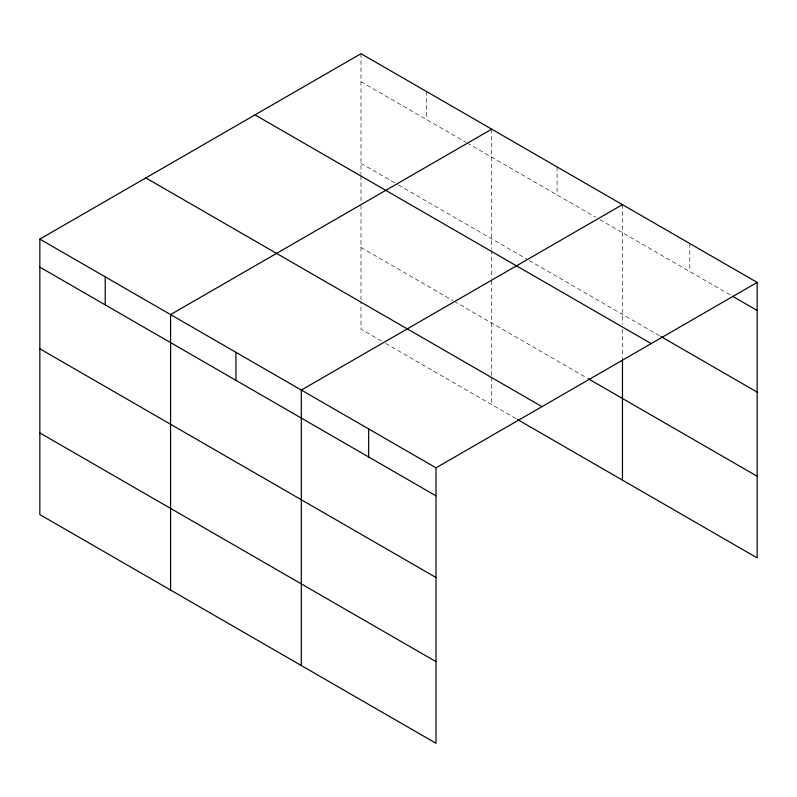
<?xml version="1.0" encoding="UTF-8"?>
<svg xmlns="http://www.w3.org/2000/svg" width="797" height="797" viewBox="0 0 797 797"><rect width="100%" height="100%" fill="white"/><g stroke="black" fill="none" stroke-linecap="round" stroke-linejoin="round"><path stroke-width="0.6" stroke-dasharray="3.98 2.99" d="M360.991 81.722L466.006 142.354M467.082 142.972L595.668 217.212M599.952 219.693L731.497 295.637M360.991 163.385L397.424 184.416M398.5 185.034L528.162 259.902M529.228 260.519L659.876 335.945M360.991 247.518L453.144 300.718M454.22 301.346L587.09 378.057M381.355 340.927L360.991 329.171L360.991 301.953M385.638 343.407L516.366 418.883M689.803 243.533L689.803 271.568M622.457 204.65L622.457 324.24M622.457 329.191L622.457 358.879M557.093 166.912L557.093 194.946M491.729 129.174L491.729 248.764M491.729 249.999L491.729 278.452M491.729 280.933L491.729 376.194M491.729 377.429L491.729 404.647M426.355 91.436L426.355 119.47M360.991 53.698L360.991 174.523M360.991 175.758L360.991 202.976M360.991 205.447L360.991 300.718"/><path stroke-width="1.2" d="M39.85 239.11L436.009 467.829L436.009 743.302L39.85 514.583L39.85 239.11L360.991 53.698L757.15 282.417L757.15 557.89L517.442 419.501M491.729 129.174L170.578 314.586L170.578 590.059M622.457 204.65L301.316 390.062L301.316 665.535M436.009 467.829L757.15 282.417M732.563 296.255L757.15 310.451M660.942 336.553L757.15 392.104M255.02 114.878L651.169 343.597M588.166 378.675L757.15 476.237M145.831 177.92L541.98 406.639M39.85 267.134L436.009 495.854M39.85 348.797L436.009 577.516M39.85 432.93L436.009 661.649M622.457 360.114L622.457 480.133M368.662 428.945L368.662 456.97M235.952 352.324L235.952 380.348M105.214 276.848L105.214 304.872"/></g></svg>
